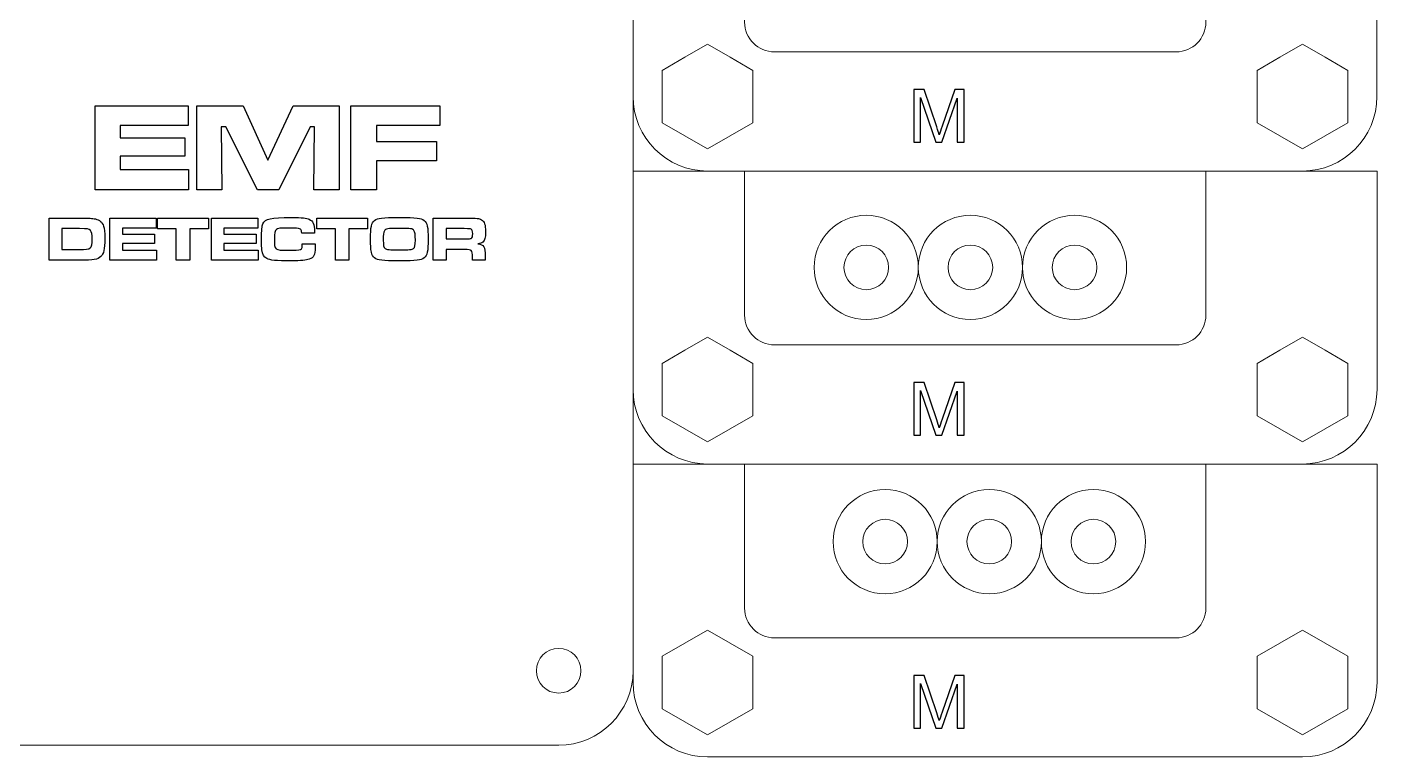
# Model space of a CAD drawing. Header units: millimetres. Extents: x -93 to 57, y 25 to 143.
# Drawn here: x -33.5 to 57.3, y 25 to 74 of the extents above; entities that cross this region are included whole.
import ezdxf

# ---------------------------------------------------------------- set-up
doc = ezdxf.new("R2010")
doc.units = ezdxf.units.MM
doc.header["$MEASUREMENT"] = 0
doc.layers.add('Layer 1', color=7, linetype='Continuous')

msp = doc.modelspace()

# ---------------------------------------------------------------- linework, layer by layer
at = {"layer": 'Layer 1', "color": 250, "lineweight": 20}
for points, knots in [([(2.2824, 129.818), (2.2824, 126.6165), (2.282, 125.8159), (2.282, 125.8159), (2.282, 125.8159), (5.0321, 125.8154), (7.2822, 123.5657), (7.2822, 120.8156), (7.2822, 120.8156), (7.2822, 120.8156), (7.2822, 30.8176), (7.2822, 30.8176), (7.2822, 30.8176), (7.2822, 28.0674), (5.032, 25.8173), (2.282, 25.8173), (2.282, 25.8173), (2.282, 25.8173), (-37.7176, 25.8173), (-37.7176, 25.8173), (-37.7176, 25.8173), (-40.4676, 25.8173), (-42.7178, 28.0673), (-42.7178, 30.8176), (-42.7178, 30.8176), (-42.7178, 30.8176), (-42.7178, 120.8156), (-42.7178, 120.8156), (-42.7178, 120.8156), (-42.7178, 123.5659), (-40.4677, 125.8159), (-37.7176, 125.8159), (-37.7176, 125.8159), (-37.638, 125.8159), (-37.7176, 124.5996), (-37.7176, 132.9852), (-37.7176, 132.9852), (-37.7176, 134.5422), (-36.6045, 135.8158), (-35.244, 135.8159), (-35.244, 135.8159), (-35.244, 135.8159), (-0.1911, 135.818), (-0.1911, 135.818), (-0.1911, 135.818), (1.1694, 135.8181), (2.2824, 134.5438), (2.2824, 132.9873), (2.2824, 132.9873), (2.2824, 131.9309), (2.2824, 130.8744), (2.2824, 129.818)], [0, 0, 0, 0, 0.0714286, 0.0714286, 0.0714286, 0.0714286, 0.1428571, 0.1428571, 0.1428571, 0.1428571, 0.2142857, 0.2142857, 0.2142857, 0.2142857, 0.2857143, 0.2857143, 0.2857143, 0.2857143, 0.3571429, 0.3571429, 0.3571429, 0.3571429, 0.4285714, 0.4285714, 0.4285714, 0.4285714, 0.5, 0.5, 0.5, 0.5, 0.5714286, 0.5714286, 0.5714286, 0.5714286, 0.6428571, 0.6428571, 0.6428571, 0.6428571, 0.7142857, 0.7142857, 0.7142857, 0.7142857, 0.7857143, 0.7857143, 0.7857143, 0.7857143, 0.8571429, 0.8571429, 0.8571429, 0.8571429, 1, 1, 1, 1]), ([(14.7811, 74.378), (14.7811, 74.378), (14.7811, 84.051), (14.7811, 84.051), (14.7811, 84.051), (14.7811, 84.051), (7.2823, 84.051), (7.2823, 84.051), (7.2823, 84.051), (7.2823, 84.051), (7.2822, 84.051), (7.2822, 84.051), (7.2822, 84.051), (7.2822, 84.051), (7.2822, 69.3768), (7.2822, 69.3768), (7.2822, 69.3768), (7.2822, 66.6265), (9.5324, 64.3765), (12.2824, 64.3765), (12.2824, 64.3765), (12.2824, 64.3765), (52.282, 64.3765), (52.282, 64.3765), (52.282, 64.3765), (55.0319, 64.3765), (57.2822, 66.6267), (57.2822, 69.3768), (57.2822, 69.3768), (57.2822, 69.3768), (57.2822, 84.051), (57.2822, 84.051), (57.2822, 84.051), (57.2822, 84.051), (45.7811, 84.051), (45.7811, 84.051), (45.7811, 84.051), (45.7811, 84.051), (45.7811, 74.378), (45.7811, 74.378), (45.7811, 74.378), (45.7811, 74.378), (45.7811, 74.378), (45.7811, 74.378), (45.7811, 74.378), (45.7811, 73.2734), (44.8857, 72.378), (43.7812, 72.378), (43.7812, 72.378), (43.7812, 72.378), (18.7811, 72.378), (18.7811, 72.378), (18.7811, 72.378), (18.7811, 72.378), (16.781, 72.378), (16.781, 72.378), (16.781, 72.378), (15.6765, 72.378), (14.7811, 73.2734), (14.7811, 74.378), (14.7811, 74.378), (14.7811, 74.378), (14.7811, 74.378), (14.7811, 74.378)], [0, 0, 0, 0, 0.0588235, 0.0588235, 0.0588235, 0.0588235, 0.1176471, 0.1176471, 0.1176471, 0.1176471, 0.1764706, 0.1764706, 0.1764706, 0.1764706, 0.2352941, 0.2352941, 0.2352941, 0.2352941, 0.2941176, 0.2941176, 0.2941176, 0.2941176, 0.3529412, 0.3529412, 0.3529412, 0.3529412, 0.4117647, 0.4117647, 0.4117647, 0.4117647, 0.4705882, 0.4705882, 0.4705882, 0.4705882, 0.5294118, 0.5294118, 0.5294118, 0.5294118, 0.5882353, 0.5882353, 0.5882353, 0.5882353, 0.6470588, 0.6470588, 0.6470588, 0.6470588, 0.7058824, 0.7058824, 0.7058824, 0.7058824, 0.7647059, 0.7647059, 0.7647059, 0.7647059, 0.8235294, 0.8235294, 0.8235294, 0.8235294, 0.8823529, 0.8823529, 0.8823529, 0.8823529, 1, 1, 1, 1]), ([(12.2823, 72.8955), (12.2823, 72.8955), (13.8062, 72.0158), (13.8062, 72.0158), (13.8062, 72.0158), (13.8062, 72.0158), (15.3299, 71.136), (15.3299, 71.136), (15.3299, 71.136), (15.3299, 71.136), (15.3299, 69.3765), (15.3299, 69.3765), (15.3299, 69.3765), (15.3299, 69.3765), (15.3299, 67.617), (15.3299, 67.617), (15.3299, 67.617), (15.3299, 67.617), (13.8062, 66.7372), (13.8062, 66.7372), (13.8062, 66.7372), (13.8062, 66.7372), (12.2823, 65.8575), (12.2823, 65.8575), (12.2823, 65.8575), (12.2823, 65.8575), (10.7584, 66.7372), (10.7584, 66.7372), (10.7584, 66.7372), (10.7584, 66.7372), (9.2347, 67.617), (9.2347, 67.617), (9.2347, 67.617), (9.2347, 67.617), (9.2347, 69.3765), (9.2347, 69.3765), (9.2347, 69.3765), (9.2347, 69.3765), (9.2347, 71.136), (9.2347, 71.136), (9.2347, 71.136), (9.2347, 71.136), (10.7584, 72.0158), (10.7584, 72.0158), (10.7584, 72.0158), (10.7584, 72.0158), (12.2823, 72.8955), (12.2823, 72.8955)], [0, 0, 0, 0, 0.0769231, 0.0769231, 0.0769231, 0.0769231, 0.1538462, 0.1538462, 0.1538462, 0.1538462, 0.2307692, 0.2307692, 0.2307692, 0.2307692, 0.3076923, 0.3076923, 0.3076923, 0.3076923, 0.3846154, 0.3846154, 0.3846154, 0.3846154, 0.4615385, 0.4615385, 0.4615385, 0.4615385, 0.5384615, 0.5384615, 0.5384615, 0.5384615, 0.6153846, 0.6153846, 0.6153846, 0.6153846, 0.6923077, 0.6923077, 0.6923077, 0.6923077, 0.7692308, 0.7692308, 0.7692308, 0.7692308, 0.8461538, 0.8461538, 0.8461538, 0.8461538, 1, 1, 1, 1]), ([(52.2822, 72.8955), (52.2822, 72.8955), (53.8061, 72.0158), (53.8061, 72.0158), (53.8061, 72.0158), (53.8061, 72.0158), (55.3298, 71.136), (55.3298, 71.136), (55.3298, 71.136), (55.3298, 71.136), (55.3298, 69.3765), (55.3298, 69.3765), (55.3298, 69.3765), (55.3298, 69.3765), (55.3298, 67.617), (55.3298, 67.617), (55.3298, 67.617), (55.3298, 67.617), (53.8061, 66.7372), (53.8061, 66.7372), (53.8061, 66.7372), (53.8061, 66.7372), (52.2822, 65.8575), (52.2822, 65.8575), (52.2822, 65.8575), (52.2822, 65.8575), (50.7583, 66.7372), (50.7583, 66.7372), (50.7583, 66.7372), (50.7583, 66.7372), (49.2346, 67.617), (49.2346, 67.617), (49.2346, 67.617), (49.2346, 67.617), (49.2346, 69.3765), (49.2346, 69.3765), (49.2346, 69.3765), (49.2346, 69.3765), (49.2346, 71.136), (49.2346, 71.136), (49.2346, 71.136), (49.2346, 71.136), (50.7583, 72.0158), (50.7583, 72.0158), (50.7583, 72.0158), (50.7583, 72.0158), (52.2822, 72.8955), (52.2822, 72.8955)], [0, 0, 0, 0, 0.0769231, 0.0769231, 0.0769231, 0.0769231, 0.1538462, 0.1538462, 0.1538462, 0.1538462, 0.2307692, 0.2307692, 0.2307692, 0.2307692, 0.3076923, 0.3076923, 0.3076923, 0.3076923, 0.3846154, 0.3846154, 0.3846154, 0.3846154, 0.4615385, 0.4615385, 0.4615385, 0.4615385, 0.5384615, 0.5384615, 0.5384615, 0.5384615, 0.6153846, 0.6153846, 0.6153846, 0.6153846, 0.6923077, 0.6923077, 0.6923077, 0.6923077, 0.7692308, 0.7692308, 0.7692308, 0.7692308, 0.8461538, 0.8461538, 0.8461538, 0.8461538, 1, 1, 1, 1]), ([(14.7812, 54.7035), (14.7812, 54.7035), (14.7812, 64.3765), (14.7812, 64.3765), (14.7812, 64.3765), (14.7812, 64.3765), (7.2824, 64.3765), (7.2824, 64.3765), (7.2824, 64.3765), (7.2824, 64.3765), (7.2823, 64.3765), (7.2823, 64.3765), (7.2823, 64.3765), (7.2823, 64.3765), (7.2823, 49.7023), (7.2823, 49.7023), (7.2823, 49.7023), (7.2823, 46.952), (9.5325, 44.702), (12.2825, 44.702), (12.2825, 44.702), (12.2825, 44.702), (52.2821, 44.702), (52.2821, 44.702), (52.2821, 44.702), (55.032, 44.702), (57.2823, 46.9522), (57.2823, 49.7023), (57.2823, 49.7023), (57.2823, 49.7023), (57.2823, 64.3765), (57.2823, 64.3765), (57.2823, 64.3765), (57.2823, 64.3765), (45.7812, 64.3765), (45.7812, 64.3765), (45.7812, 64.3765), (45.7812, 64.3765), (45.7812, 54.7035), (45.7812, 54.7035), (45.7812, 54.7035), (45.7812, 54.7035), (45.7812, 54.7035), (45.7812, 54.7035), (45.7812, 54.7035), (45.7812, 53.5989), (44.8858, 52.7035), (43.7813, 52.7035), (43.7813, 52.7035), (43.7813, 52.7035), (18.7812, 52.7035), (18.7812, 52.7035), (18.7812, 52.7035), (18.7812, 52.7035), (16.7811, 52.7035), (16.7811, 52.7035), (16.7811, 52.7035), (15.6766, 52.7035), (14.7812, 53.5989), (14.7812, 54.7035), (14.7812, 54.7035), (14.7812, 54.7035), (14.7812, 54.7035), (14.7812, 54.7035)], [0, 0, 0, 0, 0.0588235, 0.0588235, 0.0588235, 0.0588235, 0.1176471, 0.1176471, 0.1176471, 0.1176471, 0.1764706, 0.1764706, 0.1764706, 0.1764706, 0.2352941, 0.2352941, 0.2352941, 0.2352941, 0.2941176, 0.2941176, 0.2941176, 0.2941176, 0.3529412, 0.3529412, 0.3529412, 0.3529412, 0.4117647, 0.4117647, 0.4117647, 0.4117647, 0.4705882, 0.4705882, 0.4705882, 0.4705882, 0.5294118, 0.5294118, 0.5294118, 0.5294118, 0.5882353, 0.5882353, 0.5882353, 0.5882353, 0.6470588, 0.6470588, 0.6470588, 0.6470588, 0.7058824, 0.7058824, 0.7058824, 0.7058824, 0.7647059, 0.7647059, 0.7647059, 0.7647059, 0.8235294, 0.8235294, 0.8235294, 0.8235294, 0.8823529, 0.8823529, 0.8823529, 0.8823529, 1, 1, 1, 1]), ([(22.9547, 61.4056), (24.8878, 61.4056), (26.4547, 59.8386), (26.4547, 57.9056), (26.4547, 57.9056), (26.4547, 55.9726), (24.8878, 54.4056), (22.9547, 54.4056), (22.9547, 54.4056), (21.0216, 54.4056), (19.4547, 55.9726), (19.4547, 57.9056), (19.4547, 57.9056), (19.4547, 59.8386), (21.0216, 61.4056), (22.9547, 61.4056)], [0, 0, 0, 0, 0.2, 0.2, 0.2, 0.2, 0.4, 0.4, 0.4, 0.4, 0.6, 0.6, 0.6, 0.6, 1, 1, 1, 1]), ([(29.9547, 61.4056), (31.8878, 61.4056), (33.4547, 59.8386), (33.4547, 57.9056), (33.4547, 57.9056), (33.4547, 55.9726), (31.8878, 54.4056), (29.9547, 54.4056), (29.9547, 54.4056), (28.0216, 54.4056), (26.4547, 55.9726), (26.4547, 57.9056), (26.4547, 57.9056), (26.4547, 59.8386), (28.0216, 61.4056), (29.9547, 61.4056)], [0, 0, 0, 0, 0.2, 0.2, 0.2, 0.2, 0.4, 0.4, 0.4, 0.4, 0.6, 0.6, 0.6, 0.6, 1, 1, 1, 1]), ([(36.9547, 61.4056), (38.8878, 61.4056), (40.4547, 59.8386), (40.4547, 57.9056), (40.4547, 57.9056), (40.4547, 55.9726), (38.8878, 54.4056), (36.9547, 54.4056), (36.9547, 54.4056), (35.0216, 54.4056), (33.4547, 55.9726), (33.4547, 57.9056), (33.4547, 57.9056), (33.4547, 59.8386), (35.0216, 61.4056), (36.9547, 61.4056)], [0, 0, 0, 0, 0.2, 0.2, 0.2, 0.2, 0.4, 0.4, 0.4, 0.4, 0.6, 0.6, 0.6, 0.6, 1, 1, 1, 1]), ([(22.9547, 59.4056), (23.7831, 59.4056), (24.4547, 58.734), (24.4547, 57.9056), (24.4547, 57.9056), (24.4547, 57.0772), (23.7831, 56.4056), (22.9547, 56.4056), (22.9547, 56.4056), (22.1263, 56.4056), (21.4547, 57.0772), (21.4547, 57.9056), (21.4547, 57.9056), (21.4547, 58.734), (22.1263, 59.4056), (22.9547, 59.4056)], [0, 0, 0, 0, 0.2, 0.2, 0.2, 0.2, 0.4, 0.4, 0.4, 0.4, 0.6, 0.6, 0.6, 0.6, 1, 1, 1, 1]), ([(29.9547, 59.4056), (30.7831, 59.4056), (31.4547, 58.734), (31.4547, 57.9056), (31.4547, 57.9056), (31.4547, 57.0772), (30.7831, 56.4056), (29.9547, 56.4056), (29.9547, 56.4056), (29.1263, 56.4056), (28.4547, 57.0772), (28.4547, 57.9056), (28.4547, 57.9056), (28.4547, 58.734), (29.1263, 59.4056), (29.9547, 59.4056)], [0, 0, 0, 0, 0.2, 0.2, 0.2, 0.2, 0.4, 0.4, 0.4, 0.4, 0.6, 0.6, 0.6, 0.6, 1, 1, 1, 1]), ([(36.9547, 59.4056), (37.7831, 59.4056), (38.4547, 58.734), (38.4547, 57.9056), (38.4547, 57.9056), (38.4547, 57.0772), (37.7831, 56.4056), (36.9547, 56.4056), (36.9547, 56.4056), (36.1263, 56.4056), (35.4547, 57.0772), (35.4547, 57.9056), (35.4547, 57.9056), (35.4547, 58.734), (36.1263, 59.4056), (36.9547, 59.4056)], [0, 0, 0, 0, 0.2, 0.2, 0.2, 0.2, 0.4, 0.4, 0.4, 0.4, 0.6, 0.6, 0.6, 0.6, 1, 1, 1, 1]), ([(12.2824, 53.221), (12.2824, 53.221), (13.8063, 52.3413), (13.8063, 52.3413), (13.8063, 52.3413), (13.8063, 52.3413), (15.33, 51.4615), (15.33, 51.4615), (15.33, 51.4615), (15.33, 51.4615), (15.33, 49.702), (15.33, 49.702), (15.33, 49.702), (15.33, 49.702), (15.33, 47.9425), (15.33, 47.9425), (15.33, 47.9425), (15.33, 47.9425), (13.8063, 47.0627), (13.8063, 47.0627), (13.8063, 47.0627), (13.8063, 47.0627), (12.2824, 46.183), (12.2824, 46.183), (12.2824, 46.183), (12.2824, 46.183), (10.7585, 47.0627), (10.7585, 47.0627), (10.7585, 47.0627), (10.7585, 47.0627), (9.2348, 47.9425), (9.2348, 47.9425), (9.2348, 47.9425), (9.2348, 47.9425), (9.2348, 49.702), (9.2348, 49.702), (9.2348, 49.702), (9.2348, 49.702), (9.2348, 51.4615), (9.2348, 51.4615), (9.2348, 51.4615), (9.2348, 51.4615), (10.7585, 52.3413), (10.7585, 52.3413), (10.7585, 52.3413), (10.7585, 52.3413), (12.2824, 53.221), (12.2824, 53.221)], [0, 0, 0, 0, 0.0769231, 0.0769231, 0.0769231, 0.0769231, 0.1538462, 0.1538462, 0.1538462, 0.1538462, 0.2307692, 0.2307692, 0.2307692, 0.2307692, 0.3076923, 0.3076923, 0.3076923, 0.3076923, 0.3846154, 0.3846154, 0.3846154, 0.3846154, 0.4615385, 0.4615385, 0.4615385, 0.4615385, 0.5384615, 0.5384615, 0.5384615, 0.5384615, 0.6153846, 0.6153846, 0.6153846, 0.6153846, 0.6923077, 0.6923077, 0.6923077, 0.6923077, 0.7692308, 0.7692308, 0.7692308, 0.7692308, 0.8461538, 0.8461538, 0.8461538, 0.8461538, 1, 1, 1, 1]), ([(52.2823, 53.221), (52.2823, 53.221), (53.8062, 52.3413), (53.8062, 52.3413), (53.8062, 52.3413), (53.8062, 52.3413), (55.3299, 51.4615), (55.3299, 51.4615), (55.3299, 51.4615), (55.3299, 51.4615), (55.3299, 49.702), (55.3299, 49.702), (55.3299, 49.702), (55.3299, 49.702), (55.3299, 47.9425), (55.3299, 47.9425), (55.3299, 47.9425), (55.3299, 47.9425), (53.8062, 47.0627), (53.8062, 47.0627), (53.8062, 47.0627), (53.8062, 47.0627), (52.2823, 46.183), (52.2823, 46.183), (52.2823, 46.183), (52.2823, 46.183), (50.7584, 47.0627), (50.7584, 47.0627), (50.7584, 47.0627), (50.7584, 47.0627), (49.2347, 47.9425), (49.2347, 47.9425), (49.2347, 47.9425), (49.2347, 47.9425), (49.2347, 49.702), (49.2347, 49.702), (49.2347, 49.702), (49.2347, 49.702), (49.2347, 51.4615), (49.2347, 51.4615), (49.2347, 51.4615), (49.2347, 51.4615), (50.7584, 52.3413), (50.7584, 52.3413), (50.7584, 52.3413), (50.7584, 52.3413), (52.2823, 53.221), (52.2823, 53.221)], [0, 0, 0, 0, 0.0769231, 0.0769231, 0.0769231, 0.0769231, 0.1538462, 0.1538462, 0.1538462, 0.1538462, 0.2307692, 0.2307692, 0.2307692, 0.2307692, 0.3076923, 0.3076923, 0.3076923, 0.3076923, 0.3846154, 0.3846154, 0.3846154, 0.3846154, 0.4615385, 0.4615385, 0.4615385, 0.4615385, 0.5384615, 0.5384615, 0.5384615, 0.5384615, 0.6153846, 0.6153846, 0.6153846, 0.6153846, 0.6923077, 0.6923077, 0.6923077, 0.6923077, 0.7692308, 0.7692308, 0.7692308, 0.7692308, 0.8461538, 0.8461538, 0.8461538, 0.8461538, 1, 1, 1, 1]), ([(14.7812, 35.029), (14.7812, 35.029), (14.7812, 44.702), (14.7812, 44.702), (14.7812, 44.702), (14.7812, 44.702), (7.2824, 44.702), (7.2824, 44.702), (7.2824, 44.702), (7.2824, 44.702), (7.2823, 44.702), (7.2823, 44.702), (7.2823, 44.702), (7.2823, 44.702), (7.2823, 30.0278), (7.2823, 30.0278), (7.2823, 30.0278), (7.2823, 27.2775), (9.5325, 25.0275), (12.2825, 25.0275), (12.2825, 25.0275), (12.2825, 25.0275), (52.2821, 25.0275), (52.2821, 25.0275), (52.2821, 25.0275), (55.032, 25.0275), (57.2823, 27.2777), (57.2823, 30.0278), (57.2823, 30.0278), (57.2823, 30.0278), (57.2823, 44.702), (57.2823, 44.702), (57.2823, 44.702), (57.2823, 44.702), (45.7812, 44.702), (45.7812, 44.702), (45.7812, 44.702), (45.7812, 44.702), (45.7812, 35.029), (45.7812, 35.029), (45.7812, 35.029), (45.7812, 35.029), (45.7812, 35.029), (45.7812, 35.029), (45.7812, 35.029), (45.7812, 33.9244), (44.8858, 33.029), (43.7813, 33.029), (43.7813, 33.029), (43.7813, 33.029), (18.7812, 33.029), (18.7812, 33.029), (18.7812, 33.029), (18.7812, 33.029), (16.7811, 33.029), (16.7811, 33.029), (16.7811, 33.029), (15.6766, 33.029), (14.7812, 33.9244), (14.7812, 35.029), (14.7812, 35.029), (14.7812, 35.029), (14.7812, 35.029), (14.7812, 35.029)], [0, 0, 0, 0, 0.0588235, 0.0588235, 0.0588235, 0.0588235, 0.1176471, 0.1176471, 0.1176471, 0.1176471, 0.1764706, 0.1764706, 0.1764706, 0.1764706, 0.2352941, 0.2352941, 0.2352941, 0.2352941, 0.2941176, 0.2941176, 0.2941176, 0.2941176, 0.3529412, 0.3529412, 0.3529412, 0.3529412, 0.4117647, 0.4117647, 0.4117647, 0.4117647, 0.4705882, 0.4705882, 0.4705882, 0.4705882, 0.5294118, 0.5294118, 0.5294118, 0.5294118, 0.5882353, 0.5882353, 0.5882353, 0.5882353, 0.6470588, 0.6470588, 0.6470588, 0.6470588, 0.7058824, 0.7058824, 0.7058824, 0.7058824, 0.7647059, 0.7647059, 0.7647059, 0.7647059, 0.8235294, 0.8235294, 0.8235294, 0.8235294, 0.8823529, 0.8823529, 0.8823529, 0.8823529, 1, 1, 1, 1]), ([(24.2247, 42.9906), (26.1578, 42.9906), (27.7247, 41.4236), (27.7247, 39.4906), (27.7247, 39.4906), (27.7247, 37.5576), (26.1578, 35.9906), (24.2247, 35.9906), (24.2247, 35.9906), (22.2916, 35.9906), (20.7247, 37.5576), (20.7247, 39.4906), (20.7247, 39.4906), (20.7247, 41.4236), (22.2916, 42.9906), (24.2247, 42.9906)], [0, 0, 0, 0, 0.2, 0.2, 0.2, 0.2, 0.4, 0.4, 0.4, 0.4, 0.6, 0.6, 0.6, 0.6, 1, 1, 1, 1]), ([(31.2247, 42.9906), (33.1578, 42.9906), (34.7247, 41.4236), (34.7247, 39.4906), (34.7247, 39.4906), (34.7247, 37.5576), (33.1578, 35.9906), (31.2247, 35.9906), (31.2247, 35.9906), (29.2916, 35.9906), (27.7247, 37.5576), (27.7247, 39.4906), (27.7247, 39.4906), (27.7247, 41.4236), (29.2916, 42.9906), (31.2247, 42.9906)], [0, 0, 0, 0, 0.2, 0.2, 0.2, 0.2, 0.4, 0.4, 0.4, 0.4, 0.6, 0.6, 0.6, 0.6, 1, 1, 1, 1]), ([(38.2247, 42.9906), (40.1578, 42.9906), (41.7247, 41.4236), (41.7247, 39.4906), (41.7247, 39.4906), (41.7247, 37.5576), (40.1578, 35.9906), (38.2247, 35.9906), (38.2247, 35.9906), (36.2916, 35.9906), (34.7247, 37.5576), (34.7247, 39.4906), (34.7247, 39.4906), (34.7247, 41.4236), (36.2916, 42.9906), (38.2247, 42.9906)], [0, 0, 0, 0, 0.2, 0.2, 0.2, 0.2, 0.4, 0.4, 0.4, 0.4, 0.6, 0.6, 0.6, 0.6, 1, 1, 1, 1]), ([(24.2247, 40.9906), (25.0531, 40.9906), (25.7247, 40.319), (25.7247, 39.4906), (25.7247, 39.4906), (25.7247, 38.6622), (25.0531, 37.9906), (24.2247, 37.9906), (24.2247, 37.9906), (23.3963, 37.9906), (22.7247, 38.6622), (22.7247, 39.4906), (22.7247, 39.4906), (22.7247, 40.319), (23.3963, 40.9906), (24.2247, 40.9906)], [0, 0, 0, 0, 0.2, 0.2, 0.2, 0.2, 0.4, 0.4, 0.4, 0.4, 0.6, 0.6, 0.6, 0.6, 1, 1, 1, 1]), ([(31.2247, 40.9906), (32.0531, 40.9906), (32.7247, 40.319), (32.7247, 39.4906), (32.7247, 39.4906), (32.7247, 38.6622), (32.0531, 37.9906), (31.2247, 37.9906), (31.2247, 37.9906), (30.3963, 37.9906), (29.7247, 38.6622), (29.7247, 39.4906), (29.7247, 39.4906), (29.7247, 40.319), (30.3963, 40.9906), (31.2247, 40.9906)], [0, 0, 0, 0, 0.2, 0.2, 0.2, 0.2, 0.4, 0.4, 0.4, 0.4, 0.6, 0.6, 0.6, 0.6, 1, 1, 1, 1]), ([(38.2247, 40.9906), (39.0531, 40.9906), (39.7247, 40.319), (39.7247, 39.4906), (39.7247, 39.4906), (39.7247, 38.6622), (39.0531, 37.9906), (38.2247, 37.9906), (38.2247, 37.9906), (37.3963, 37.9906), (36.7247, 38.6622), (36.7247, 39.4906), (36.7247, 39.4906), (36.7247, 40.319), (37.3963, 40.9906), (38.2247, 40.9906)], [0, 0, 0, 0, 0.2, 0.2, 0.2, 0.2, 0.4, 0.4, 0.4, 0.4, 0.6, 0.6, 0.6, 0.6, 1, 1, 1, 1]), ([(12.2824, 33.5465), (12.2824, 33.5465), (13.8063, 32.6668), (13.8063, 32.6668), (13.8063, 32.6668), (13.8063, 32.6668), (15.33, 31.787), (15.33, 31.787), (15.33, 31.787), (15.33, 31.787), (15.33, 30.0275), (15.33, 30.0275), (15.33, 30.0275), (15.33, 30.0275), (15.33, 28.268), (15.33, 28.268), (15.33, 28.268), (15.33, 28.268), (13.8063, 27.3882), (13.8063, 27.3882), (13.8063, 27.3882), (13.8063, 27.3882), (12.2824, 26.5085), (12.2824, 26.5085), (12.2824, 26.5085), (12.2824, 26.5085), (10.7585, 27.3882), (10.7585, 27.3882), (10.7585, 27.3882), (10.7585, 27.3882), (9.2348, 28.268), (9.2348, 28.268), (9.2348, 28.268), (9.2348, 28.268), (9.2348, 30.0275), (9.2348, 30.0275), (9.2348, 30.0275), (9.2348, 30.0275), (9.2348, 31.787), (9.2348, 31.787), (9.2348, 31.787), (9.2348, 31.787), (10.7585, 32.6668), (10.7585, 32.6668), (10.7585, 32.6668), (10.7585, 32.6668), (12.2824, 33.5465), (12.2824, 33.5465)], [0, 0, 0, 0, 0.0769231, 0.0769231, 0.0769231, 0.0769231, 0.1538462, 0.1538462, 0.1538462, 0.1538462, 0.2307692, 0.2307692, 0.2307692, 0.2307692, 0.3076923, 0.3076923, 0.3076923, 0.3076923, 0.3846154, 0.3846154, 0.3846154, 0.3846154, 0.4615385, 0.4615385, 0.4615385, 0.4615385, 0.5384615, 0.5384615, 0.5384615, 0.5384615, 0.6153846, 0.6153846, 0.6153846, 0.6153846, 0.6923077, 0.6923077, 0.6923077, 0.6923077, 0.7692308, 0.7692308, 0.7692308, 0.7692308, 0.8461538, 0.8461538, 0.8461538, 0.8461538, 1, 1, 1, 1]), ([(52.2823, 33.5465), (52.2823, 33.5465), (53.8062, 32.6668), (53.8062, 32.6668), (53.8062, 32.6668), (53.8062, 32.6668), (55.3299, 31.787), (55.3299, 31.787), (55.3299, 31.787), (55.3299, 31.787), (55.3299, 30.0275), (55.3299, 30.0275), (55.3299, 30.0275), (55.3299, 30.0275), (55.3299, 28.268), (55.3299, 28.268), (55.3299, 28.268), (55.3299, 28.268), (53.8062, 27.3882), (53.8062, 27.3882), (53.8062, 27.3882), (53.8062, 27.3882), (52.2823, 26.5085), (52.2823, 26.5085), (52.2823, 26.5085), (52.2823, 26.5085), (50.7584, 27.3882), (50.7584, 27.3882), (50.7584, 27.3882), (50.7584, 27.3882), (49.2347, 28.268), (49.2347, 28.268), (49.2347, 28.268), (49.2347, 28.268), (49.2347, 30.0275), (49.2347, 30.0275), (49.2347, 30.0275), (49.2347, 30.0275), (49.2347, 31.787), (49.2347, 31.787), (49.2347, 31.787), (49.2347, 31.787), (50.7584, 32.6668), (50.7584, 32.6668), (50.7584, 32.6668), (50.7584, 32.6668), (52.2823, 33.5465), (52.2823, 33.5465)], [0, 0, 0, 0, 0.0769231, 0.0769231, 0.0769231, 0.0769231, 0.1538462, 0.1538462, 0.1538462, 0.1538462, 0.2307692, 0.2307692, 0.2307692, 0.2307692, 0.3076923, 0.3076923, 0.3076923, 0.3076923, 0.3846154, 0.3846154, 0.3846154, 0.3846154, 0.4615385, 0.4615385, 0.4615385, 0.4615385, 0.5384615, 0.5384615, 0.5384615, 0.5384615, 0.6153846, 0.6153846, 0.6153846, 0.6153846, 0.6923077, 0.6923077, 0.6923077, 0.6923077, 0.7692308, 0.7692308, 0.7692308, 0.7692308, 0.8461538, 0.8461538, 0.8461538, 0.8461538, 1, 1, 1, 1]), ([(2.2822, 29.3173), (3.1106, 29.3173), (3.7822, 29.9889), (3.7822, 30.8173), (3.7822, 30.8173), (3.7822, 31.6457), (3.1106, 32.3173), (2.2822, 32.3173), (2.2822, 32.3173), (1.4538, 32.3173), (0.7822, 31.6457), (0.7822, 30.8173), (0.7822, 30.8173), (0.7822, 29.9889), (1.4538, 29.3173), (2.2822, 29.3173)], [0, 0, 0, 0, 0.2, 0.2, 0.2, 0.2, 0.4, 0.4, 0.4, 0.4, 0.6, 0.6, 0.6, 0.6, 1, 1, 1, 1])]:
    msp.add_open_spline(points, degree=3, knots=knots, dxfattribs=at)
at = {"layer": 'Layer 1', "color": 250}
for points, knots in [([(26.152, 66.3072), (26.152, 66.3072), (26.152, 69.8434), (26.152, 69.8434), (26.152, 69.8434), (26.152, 69.8434), (26.8533, 69.8434), (26.8533, 69.8434), (26.8533, 69.8434), (26.8533, 69.8434), (27.6896, 67.3402), (27.6896, 67.3402), (27.6896, 67.3402), (27.767, 67.1073), (27.823, 66.9328), (27.8584, 66.8167), (27.8584, 66.8167), (27.8987, 66.9451), (27.9621, 67.1344), (28.0477, 67.3839), (28.0477, 67.3839), (28.0477, 67.3839), (28.8988, 69.8434), (28.8988, 69.8434), (28.8988, 69.8434), (28.8988, 69.8434), (29.5252, 69.8434), (29.5252, 69.8434), (29.5252, 69.8434), (29.5252, 69.8434), (29.5252, 66.3072), (29.5252, 66.3072), (29.5252, 66.3072), (29.5252, 66.3072), (29.0758, 66.3072), (29.0758, 66.3072), (29.0758, 66.3072), (29.0758, 66.3072), (29.0758, 69.2655), (29.0758, 69.2655), (29.0758, 69.2655), (29.0758, 69.2655), (28.0436, 66.3072), (28.0436, 66.3072), (28.0436, 66.3072), (28.0436, 66.3072), (27.6221, 66.3072), (27.6221, 66.3072), (27.6221, 66.3072), (27.6221, 66.3072), (26.6014, 69.3199), (26.6014, 69.3199), (26.6014, 69.3199), (26.6014, 69.3199), (26.6014, 66.3072), (26.6014, 66.3072), (26.6014, 66.3072), (26.6014, 66.3072), (26.152, 66.3072), (26.152, 66.3072)], [0, 0, 0, 0, 0.0625, 0.0625, 0.0625, 0.0625, 0.125, 0.125, 0.125, 0.125, 0.1875, 0.1875, 0.1875, 0.1875, 0.25, 0.25, 0.25, 0.25, 0.3125, 0.3125, 0.3125, 0.3125, 0.375, 0.375, 0.375, 0.375, 0.4375, 0.4375, 0.4375, 0.4375, 0.5, 0.5, 0.5, 0.5, 0.5625, 0.5625, 0.5625, 0.5625, 0.625, 0.625, 0.625, 0.625, 0.6875, 0.6875, 0.6875, 0.6875, 0.75, 0.75, 0.75, 0.75, 0.8125, 0.8125, 0.8125, 0.8125, 0.875, 0.875, 0.875, 0.875, 1, 1, 1, 1]), ([(-28.8726, 68.7643), (-28.8726, 68.7643), (-28.8726, 63.117), (-28.8726, 63.117), (-28.8726, 63.117), (-28.8726, 63.117), (-22.5903, 63.117), (-22.5903, 63.117), (-22.5903, 63.117), (-22.5903, 63.117), (-22.5903, 64.4717), (-22.5903, 64.4717), (-22.5903, 64.4717), (-22.5903, 64.4717), (-27.1792, 64.4717), (-27.1792, 64.4717), (-27.1792, 64.4717), (-27.1792, 64.4717), (-27.1792, 65.3691), (-27.1792, 65.3691), (-27.1792, 65.3691), (-27.1792, 65.3691), (-22.8527, 65.3691), (-22.8527, 65.3691), (-22.8527, 65.3691), (-22.8527, 65.3691), (-22.8527, 66.6137), (-22.8527, 66.6137), (-22.8527, 66.6137), (-22.8527, 66.6137), (-27.1792, 66.6137), (-27.1792, 66.6137), (-27.1792, 66.6137), (-27.1792, 66.6137), (-27.1792, 67.435), (-27.1792, 67.435), (-27.1792, 67.435), (-27.1792, 67.435), (-22.6241, 67.435), (-22.6241, 67.435), (-22.6241, 67.435), (-22.6241, 67.435), (-22.6241, 68.7643), (-22.6241, 68.7643), (-22.6241, 68.7643), (-22.6241, 68.7643), (-28.8726, 68.7643), (-28.8726, 68.7643)], [0, 0, 0, 0, 0.0769231, 0.0769231, 0.0769231, 0.0769231, 0.1538462, 0.1538462, 0.1538462, 0.1538462, 0.2307692, 0.2307692, 0.2307692, 0.2307692, 0.3076923, 0.3076923, 0.3076923, 0.3076923, 0.3846154, 0.3846154, 0.3846154, 0.3846154, 0.4615385, 0.4615385, 0.4615385, 0.4615385, 0.5384615, 0.5384615, 0.5384615, 0.5384615, 0.6153846, 0.6153846, 0.6153846, 0.6153846, 0.6923077, 0.6923077, 0.6923077, 0.6923077, 0.7692308, 0.7692308, 0.7692308, 0.7692308, 0.8461538, 0.8461538, 0.8461538, 0.8461538, 1, 1, 1, 1]), ([(-22.0484, 68.7643), (-22.0484, 68.7643), (-22.0484, 63.117), (-22.0484, 63.117), (-22.0484, 63.117), (-22.0484, 63.117), (-20.355, 63.117), (-20.355, 63.117), (-20.355, 63.117), (-20.355, 63.117), (-20.3974, 67.3419), (-20.3974, 67.3419), (-20.3974, 67.3419), (-20.3974, 67.3419), (-20.0926, 67.3419), (-20.0926, 67.3419), (-20.0926, 67.3419), (-20.0926, 67.3419), (-17.9674, 63.117), (-17.9674, 63.117), (-17.9674, 63.117), (-17.9674, 63.117), (-16.5365, 63.117), (-16.5365, 63.117), (-16.5365, 63.117), (-16.5365, 63.117), (-14.4114, 67.3419), (-14.4114, 67.3419), (-14.4114, 67.3419), (-14.4114, 67.3419), (-14.1235, 67.3419), (-14.1235, 67.3419), (-14.1235, 67.3419), (-14.1235, 67.3419), (-14.1659, 63.117), (-14.1659, 63.117), (-14.1659, 63.117), (-14.1659, 63.117), (-12.4725, 63.117), (-12.4725, 63.117), (-12.4725, 63.117), (-12.4725, 63.117), (-12.4725, 68.7643), (-12.4725, 68.7643), (-12.4725, 68.7643), (-12.4725, 68.7643), (-15.5713, 68.7643), (-15.5713, 68.7643), (-15.5713, 68.7643), (-15.5713, 68.7643), (-17.2562, 65.0982), (-17.2562, 65.0982), (-17.2562, 65.0982), (-17.2562, 65.0982), (-18.9326, 68.7643), (-18.9326, 68.7643), (-18.9326, 68.7643), (-18.9326, 68.7643), (-22.0484, 68.7643), (-22.0484, 68.7643)], [0, 0, 0, 0, 0.0625, 0.0625, 0.0625, 0.0625, 0.125, 0.125, 0.125, 0.125, 0.1875, 0.1875, 0.1875, 0.1875, 0.25, 0.25, 0.25, 0.25, 0.3125, 0.3125, 0.3125, 0.3125, 0.375, 0.375, 0.375, 0.375, 0.4375, 0.4375, 0.4375, 0.4375, 0.5, 0.5, 0.5, 0.5, 0.5625, 0.5625, 0.5625, 0.5625, 0.625, 0.625, 0.625, 0.625, 0.6875, 0.6875, 0.6875, 0.6875, 0.75, 0.75, 0.75, 0.75, 0.8125, 0.8125, 0.8125, 0.8125, 0.875, 0.875, 0.875, 0.875, 1, 1, 1, 1]), ([(-11.6852, 68.7643), (-11.6852, 68.7643), (-11.6852, 63.117), (-11.6852, 63.117), (-11.6852, 63.117), (-11.6852, 63.117), (-9.9664, 63.117), (-9.9664, 63.117), (-9.9664, 63.117), (-9.9664, 63.117), (-9.9664, 65.0728), (-9.9664, 65.0728), (-9.9664, 65.0728), (-9.9664, 65.0728), (-5.9278, 65.0728), (-5.9278, 65.0728), (-5.9278, 65.0728), (-5.9278, 65.0728), (-5.9278, 66.3682), (-5.9278, 66.3682), (-5.9278, 66.3682), (-5.9278, 66.3682), (-9.9664, 66.3682), (-9.9664, 66.3682), (-9.9664, 66.3682), (-9.9664, 66.3682), (-9.9664, 67.435), (-9.9664, 67.435), (-9.9664, 67.435), (-9.9664, 67.435), (-5.7161, 67.435), (-5.7161, 67.435), (-5.7161, 67.435), (-5.7161, 67.435), (-5.7161, 68.7643), (-5.7161, 68.7643), (-5.7161, 68.7643), (-5.7161, 68.7643), (-11.6852, 68.7643), (-11.6852, 68.7643)], [0, 0, 0, 0, 0.0909091, 0.0909091, 0.0909091, 0.0909091, 0.1818182, 0.1818182, 0.1818182, 0.1818182, 0.2727273, 0.2727273, 0.2727273, 0.2727273, 0.3636364, 0.3636364, 0.3636364, 0.3636364, 0.4545455, 0.4545455, 0.4545455, 0.4545455, 0.5454545, 0.5454545, 0.5454545, 0.5454545, 0.6363636, 0.6363636, 0.6363636, 0.6363636, 0.7272727, 0.7272727, 0.7272727, 0.7272727, 0.8181818, 0.8181818, 0.8181818, 0.8181818, 1, 1, 1, 1]), ([(-31.9522, 58.3905), (-31.9522, 58.3905), (-29.916, 58.3905), (-29.916, 58.3905), (-29.916, 58.3905), (-28.9635, 58.3905), (-28.7138, 58.4328), (-28.4979, 58.6276), (-28.4979, 58.6276), (-28.2904, 58.8181), (-28.2269, 59.1059), (-28.2269, 59.8425), (-28.2269, 59.8425), (-28.2269, 60.2997), (-28.2439, 60.4818), (-28.3074, 60.6807), (-28.3074, 60.6807), (-28.392, 60.9432), (-28.5783, 61.104), (-28.8577, 61.1591), (-28.8577, 61.1591), (-29.099, 61.2099), (-29.1964, 61.2141), (-29.916, 61.2141), (-29.916, 61.2141), (-29.916, 61.2141), (-31.9522, 61.2141), (-31.9522, 61.2141), (-31.9522, 61.2141), (-31.9522, 61.2141), (-31.9522, 58.3905), (-31.9522, 58.3905)], [0, 0, 0, 0, 0.1111111, 0.1111111, 0.1111111, 0.1111111, 0.2222222, 0.2222222, 0.2222222, 0.2222222, 0.3333333, 0.3333333, 0.3333333, 0.3333333, 0.4444444, 0.4444444, 0.4444444, 0.4444444, 0.5555556, 0.5555556, 0.5555556, 0.5555556, 0.6666667, 0.6666667, 0.6666667, 0.6666667, 0.7777778, 0.7777778, 0.7777778, 0.7777778, 1, 1, 1, 1]), ([(-27.8882, 61.2141), (-27.8882, 61.2141), (-27.8882, 58.3905), (-27.8882, 58.3905), (-27.8882, 58.3905), (-27.8882, 58.3905), (-24.7471, 58.3905), (-24.7471, 58.3905), (-24.7471, 58.3905), (-24.7471, 58.3905), (-24.7471, 59.0678), (-24.7471, 59.0678), (-24.7471, 59.0678), (-24.7471, 59.0678), (-27.0416, 59.0678), (-27.0416, 59.0678), (-27.0416, 59.0678), (-27.0416, 59.0678), (-27.0416, 59.5166), (-27.0416, 59.5166), (-27.0416, 59.5166), (-27.0416, 59.5166), (-24.8784, 59.5166), (-24.8784, 59.5166), (-24.8784, 59.5166), (-24.8784, 59.5166), (-24.8784, 60.1389), (-24.8784, 60.1389), (-24.8784, 60.1389), (-24.8784, 60.1389), (-27.0416, 60.1389), (-27.0416, 60.1389), (-27.0416, 60.1389), (-27.0416, 60.1389), (-27.0416, 60.5495), (-27.0416, 60.5495), (-27.0416, 60.5495), (-27.0416, 60.5495), (-24.7641, 60.5495), (-24.7641, 60.5495), (-24.7641, 60.5495), (-24.7641, 60.5495), (-24.7641, 61.2141), (-24.7641, 61.2141), (-24.7641, 61.2141), (-24.7641, 61.2141), (-27.8882, 61.2141), (-27.8882, 61.2141)], [0, 0, 0, 0, 0.0769231, 0.0769231, 0.0769231, 0.0769231, 0.1538462, 0.1538462, 0.1538462, 0.1538462, 0.2307692, 0.2307692, 0.2307692, 0.2307692, 0.3076923, 0.3076923, 0.3076923, 0.3076923, 0.3846154, 0.3846154, 0.3846154, 0.3846154, 0.4615385, 0.4615385, 0.4615385, 0.4615385, 0.5384615, 0.5384615, 0.5384615, 0.5384615, 0.6153846, 0.6153846, 0.6153846, 0.6153846, 0.6923077, 0.6923077, 0.6923077, 0.6923077, 0.7692308, 0.7692308, 0.7692308, 0.7692308, 0.8461538, 0.8461538, 0.8461538, 0.8461538, 1, 1, 1, 1]), ([(-24.6752, 61.2141), (-24.6752, 61.2141), (-24.6752, 60.4945), (-24.6752, 60.4945), (-24.6752, 60.4945), (-24.6752, 60.4945), (-23.4179, 60.4945), (-23.4179, 60.4945), (-23.4179, 60.4945), (-23.4179, 60.4945), (-23.4179, 58.3905), (-23.4179, 58.3905), (-23.4179, 58.3905), (-23.4179, 58.3905), (-22.5162, 58.3905), (-22.5162, 58.3905), (-22.5162, 58.3905), (-22.5162, 58.3905), (-22.5162, 60.4945), (-22.5162, 60.4945), (-22.5162, 60.4945), (-22.5162, 60.4945), (-21.2589, 60.4945), (-21.2589, 60.4945), (-21.2589, 60.4945), (-21.2589, 60.4945), (-21.2589, 61.2141), (-21.2589, 61.2141), (-21.2589, 61.2141), (-21.2589, 61.2141), (-24.6752, 61.2141), (-24.6752, 61.2141)], [0, 0, 0, 0, 0.1111111, 0.1111111, 0.1111111, 0.1111111, 0.2222222, 0.2222222, 0.2222222, 0.2222222, 0.3333333, 0.3333333, 0.3333333, 0.3333333, 0.4444444, 0.4444444, 0.4444444, 0.4444444, 0.5555556, 0.5555556, 0.5555556, 0.5555556, 0.6666667, 0.6666667, 0.6666667, 0.6666667, 0.7777778, 0.7777778, 0.7777778, 0.7777778, 1, 1, 1, 1]), ([(-21.0599, 61.2141), (-21.0599, 61.2141), (-21.0599, 58.3905), (-21.0599, 58.3905), (-21.0599, 58.3905), (-21.0599, 58.3905), (-17.9188, 58.3905), (-17.9188, 58.3905), (-17.9188, 58.3905), (-17.9188, 58.3905), (-17.9188, 59.0678), (-17.9188, 59.0678), (-17.9188, 59.0678), (-17.9188, 59.0678), (-20.2133, 59.0678), (-20.2133, 59.0678), (-20.2133, 59.0678), (-20.2133, 59.0678), (-20.2133, 59.5166), (-20.2133, 59.5166), (-20.2133, 59.5166), (-20.2133, 59.5166), (-18.0501, 59.5166), (-18.0501, 59.5166), (-18.0501, 59.5166), (-18.0501, 59.5166), (-18.0501, 60.1389), (-18.0501, 60.1389), (-18.0501, 60.1389), (-18.0501, 60.1389), (-20.2133, 60.1389), (-20.2133, 60.1389), (-20.2133, 60.1389), (-20.2133, 60.1389), (-20.2133, 60.5495), (-20.2133, 60.5495), (-20.2133, 60.5495), (-20.2133, 60.5495), (-17.9358, 60.5495), (-17.9358, 60.5495), (-17.9358, 60.5495), (-17.9358, 60.5495), (-17.9358, 61.2141), (-17.9358, 61.2141), (-17.9358, 61.2141), (-17.9358, 61.2141), (-21.0599, 61.2141), (-21.0599, 61.2141)], [0, 0, 0, 0, 0.0769231, 0.0769231, 0.0769231, 0.0769231, 0.1538462, 0.1538462, 0.1538462, 0.1538462, 0.2307692, 0.2307692, 0.2307692, 0.2307692, 0.3076923, 0.3076923, 0.3076923, 0.3076923, 0.3846154, 0.3846154, 0.3846154, 0.3846154, 0.4615385, 0.4615385, 0.4615385, 0.4615385, 0.5384615, 0.5384615, 0.5384615, 0.5384615, 0.6153846, 0.6153846, 0.6153846, 0.6153846, 0.6923077, 0.6923077, 0.6923077, 0.6923077, 0.7692308, 0.7692308, 0.7692308, 0.7692308, 0.8461538, 0.8461538, 0.8461538, 0.8461538, 1, 1, 1, 1]), ([(-14.9471, 59.4785), (-14.9513, 59.0594), (-14.964, 59.0551), (-15.9038, 59.0551), (-15.9038, 59.0551), (-16.8139, 59.0551), (-16.8266, 59.0678), (-16.8266, 59.7875), (-16.8266, 59.7875), (-16.8266, 60.2108), (-16.7928, 60.3802), (-16.6912, 60.4606), (-16.6912, 60.4606), (-16.6023, 60.5325), (-16.4456, 60.5495), (-15.9122, 60.5495), (-15.9122, 60.5495), (-15.7175, 60.5495), (-15.4635, 60.541), (-15.3281, 60.5325), (-15.3281, 60.5325), (-15.1418, 60.5198), (-15.0741, 60.4987), (-15.0402, 60.4521), (-15.0402, 60.4521), (-15.0063, 60.4056), (-14.9979, 60.3675), (-14.9894, 60.2024), (-14.9894, 60.2024), (-14.9894, 60.2024), (-14.13, 60.2024), (-14.13, 60.2024), (-14.13, 60.2024), (-14.13, 60.2024), (-14.13, 60.3421), (-14.13, 60.3421), (-14.13, 60.3421), (-14.13, 60.8077), (-14.2232, 61.0151), (-14.4814, 61.1379), (-14.4814, 61.1379), (-14.6719, 61.231), (-14.9428, 61.2564), (-15.6667, 61.2564), (-15.6667, 61.2564), (-17.1145, 61.2564), (-17.4362, 61.1845), (-17.5971, 60.8289), (-17.5971, 60.8289), (-17.6648, 60.668), (-17.686, 60.431), (-17.686, 59.7833), (-17.686, 59.7833), (-17.686, 59.4573), (-17.6775, 59.216), (-17.6691, 59.089), (-17.6691, 59.089), (-17.6352, 58.7715), (-17.5421, 58.6064), (-17.3346, 58.5006), (-17.3346, 58.5006), (-17.1018, 58.382), (-16.7462, 58.3482), (-15.671, 58.3482), (-15.671, 58.3482), (-15.0233, 58.3482), (-14.71, 58.3778), (-14.4814, 58.454), (-14.4814, 58.454), (-14.1893, 58.5598), (-14.075, 58.7673), (-14.075, 59.2118), (-14.075, 59.2118), (-14.075, 59.2541), (-14.0792, 59.3176), (-14.0835, 59.4785), (-14.0835, 59.4785), (-14.0835, 59.4785), (-14.9471, 59.4785), (-14.9471, 59.4785)], [0, 0, 0, 0, 0.047619, 0.047619, 0.047619, 0.047619, 0.0952381, 0.0952381, 0.0952381, 0.0952381, 0.1428571, 0.1428571, 0.1428571, 0.1428571, 0.1904762, 0.1904762, 0.1904762, 0.1904762, 0.2380952, 0.2380952, 0.2380952, 0.2380952, 0.2857143, 0.2857143, 0.2857143, 0.2857143, 0.3333333, 0.3333333, 0.3333333, 0.3333333, 0.3809524, 0.3809524, 0.3809524, 0.3809524, 0.4285714, 0.4285714, 0.4285714, 0.4285714, 0.4761905, 0.4761905, 0.4761905, 0.4761905, 0.5238095, 0.5238095, 0.5238095, 0.5238095, 0.5714286, 0.5714286, 0.5714286, 0.5714286, 0.6190476, 0.6190476, 0.6190476, 0.6190476, 0.6666667, 0.6666667, 0.6666667, 0.6666667, 0.7142857, 0.7142857, 0.7142857, 0.7142857, 0.7619048, 0.7619048, 0.7619048, 0.7619048, 0.8095238, 0.8095238, 0.8095238, 0.8095238, 0.8571429, 0.8571429, 0.8571429, 0.8571429, 0.9047619, 0.9047619, 0.9047619, 0.9047619, 1, 1, 1, 1]), ([(-13.9776, 61.2141), (-13.9776, 61.2141), (-13.9776, 60.4945), (-13.9776, 60.4945), (-13.9776, 60.4945), (-13.9776, 60.4945), (-12.7203, 60.4945), (-12.7203, 60.4945), (-12.7203, 60.4945), (-12.7203, 60.4945), (-12.7203, 58.3905), (-12.7203, 58.3905), (-12.7203, 58.3905), (-12.7203, 58.3905), (-11.8186, 58.3905), (-11.8186, 58.3905), (-11.8186, 58.3905), (-11.8186, 58.3905), (-11.8186, 60.4945), (-11.8186, 60.4945), (-11.8186, 60.4945), (-11.8186, 60.4945), (-10.5613, 60.4945), (-10.5613, 60.4945), (-10.5613, 60.4945), (-10.5613, 60.4945), (-10.5613, 61.2141), (-10.5613, 61.2141), (-10.5613, 61.2141), (-10.5613, 61.2141), (-13.9776, 61.2141), (-13.9776, 61.2141)], [0, 0, 0, 0, 0.1111111, 0.1111111, 0.1111111, 0.1111111, 0.2222222, 0.2222222, 0.2222222, 0.2222222, 0.3333333, 0.3333333, 0.3333333, 0.3333333, 0.4444444, 0.4444444, 0.4444444, 0.4444444, 0.5555556, 0.5555556, 0.5555556, 0.5555556, 0.6666667, 0.6666667, 0.6666667, 0.6666667, 0.7777778, 0.7777778, 0.7777778, 0.7777778, 1, 1, 1, 1]), ([(-8.4277, 61.2564), (-9.6004, 61.2564), (-9.8713, 61.2226), (-10.0872, 61.0617), (-10.0872, 61.0617), (-10.2989, 60.8966), (-10.3666, 60.6045), (-10.3666, 59.8214), (-10.3666, 59.8214), (-10.3666, 58.9959), (-10.3031, 58.7122), (-10.0872, 58.5429), (-10.0872, 58.5429), (-9.8713, 58.382), (-9.5961, 58.3482), (-8.4193, 58.3482), (-8.4193, 58.3482), (-7.2594, 58.3482), (-6.9842, 58.382), (-6.7683, 58.5429), (-6.7683, 58.5429), (-6.5524, 58.7122), (-6.4889, 58.9916), (-6.4889, 59.8044), (-6.4889, 59.8044), (-6.4889, 60.613), (-6.5524, 60.8966), (-6.7683, 61.0617), (-6.7683, 61.0617), (-6.9842, 61.2226), (-7.2551, 61.2564), (-8.4277, 61.2564)], [0, 0, 0, 0, 0.1111111, 0.1111111, 0.1111111, 0.1111111, 0.2222222, 0.2222222, 0.2222222, 0.2222222, 0.3333333, 0.3333333, 0.3333333, 0.3333333, 0.4444444, 0.4444444, 0.4444444, 0.4444444, 0.5555556, 0.5555556, 0.5555556, 0.5555556, 0.6666667, 0.6666667, 0.6666667, 0.6666667, 0.7777778, 0.7777778, 0.7777778, 0.7777778, 1, 1, 1, 1]), ([(-6.1502, 58.3905), (-6.1502, 58.3905), (-5.2909, 58.3905), (-5.2909, 58.3905), (-5.2909, 58.3905), (-5.2909, 58.3905), (-5.2909, 59.1059), (-5.2909, 59.1059), (-5.2909, 59.1059), (-5.2909, 59.1059), (-4.0759, 59.1059), (-4.0759, 59.1059), (-4.0759, 59.1059), (-3.7203, 59.1059), (-3.6568, 59.0975), (-3.5976, 59.0297), (-3.5976, 59.0297), (-3.5298, 58.9578), (-3.5129, 58.8562), (-3.5129, 58.5387), (-3.5129, 58.5387), (-3.5129, 58.5387), (-3.5129, 58.3905), (-3.5129, 58.3905), (-3.5129, 58.3905), (-3.5129, 58.3905), (-2.6662, 58.3905), (-2.6662, 58.3905), (-2.6662, 58.3905), (-2.6662, 58.3905), (-2.6662, 58.653), (-2.6662, 58.653), (-2.6662, 58.653), (-2.6493, 59.3049), (-2.7255, 59.4319), (-3.1615, 59.4827), (-3.1615, 59.4827), (-2.9837, 59.5081), (-2.9033, 59.542), (-2.8186, 59.6097), (-2.8186, 59.6097), (-2.6789, 59.7282), (-2.6366, 59.8891), (-2.6366, 60.2955), (-2.6366, 60.2955), (-2.6366, 60.7823), (-2.7001, 60.9728), (-2.916, 61.104), (-2.916, 61.104), (-3.098, 61.2141), (-3.098, 61.2141), (-4.0717, 61.2141), (-4.0717, 61.2141), (-4.0717, 61.2141), (-6.1502, 61.2141), (-6.1502, 61.2141), (-6.1502, 61.2141), (-6.1502, 61.2141), (-6.1502, 58.3905), (-6.1502, 58.3905)], [0, 0, 0, 0, 0.0625, 0.0625, 0.0625, 0.0625, 0.125, 0.125, 0.125, 0.125, 0.1875, 0.1875, 0.1875, 0.1875, 0.25, 0.25, 0.25, 0.25, 0.3125, 0.3125, 0.3125, 0.3125, 0.375, 0.375, 0.375, 0.375, 0.4375, 0.4375, 0.4375, 0.4375, 0.5, 0.5, 0.5, 0.5, 0.5625, 0.5625, 0.5625, 0.5625, 0.625, 0.625, 0.625, 0.625, 0.6875, 0.6875, 0.6875, 0.6875, 0.75, 0.75, 0.75, 0.75, 0.8125, 0.8125, 0.8125, 0.8125, 0.875, 0.875, 0.875, 0.875, 1, 1, 1, 1]), ([(-31.1056, 59.1102), (-31.1056, 59.1102), (-31.1056, 60.5072), (-31.1056, 60.5072), (-31.1056, 60.5072), (-31.1056, 60.5072), (-29.916, 60.5072), (-29.916, 60.5072), (-29.916, 60.5072), (-29.3911, 60.5072), (-29.2768, 60.4902), (-29.1879, 60.3886), (-29.1879, 60.3886), (-29.1032, 60.2955), (-29.0736, 60.1389), (-29.0736, 59.7917), (-29.0736, 59.7917), (-29.0736, 59.1525), (-29.1286, 59.1102), (-29.9076, 59.1102), (-29.9076, 59.1102), (-29.9076, 59.1102), (-31.1056, 59.1102), (-31.1056, 59.1102)], [0, 0, 0, 0, 0.1428571, 0.1428571, 0.1428571, 0.1428571, 0.2857143, 0.2857143, 0.2857143, 0.2857143, 0.4285714, 0.4285714, 0.4285714, 0.4285714, 0.5714286, 0.5714286, 0.5714286, 0.5714286, 0.7142857, 0.7142857, 0.7142857, 0.7142857, 1, 1, 1, 1]), ([(-8.4277, 60.5241), (-7.6361, 60.5241), (-7.5345, 60.5114), (-7.4456, 60.3886), (-7.4456, 60.3886), (-7.3737, 60.2913), (-7.3483, 60.1262), (-7.3483, 59.724), (-7.3483, 59.724), (-7.3483, 59.3853), (-7.3779, 59.2583), (-7.4753, 59.1821), (-7.4753, 59.1821), (-7.5853, 59.0975), (-7.7377, 59.0805), (-8.4193, 59.0805), (-8.4193, 59.0805), (-9.1178, 59.0805), (-9.2702, 59.0975), (-9.3802, 59.1821), (-9.3802, 59.1821), (-9.4818, 59.2626), (-9.5072, 59.3769), (-9.5072, 59.7282), (-9.5072, 59.7282), (-9.5072, 60.1008), (-9.4903, 60.2574), (-9.431, 60.359), (-9.431, 60.359), (-9.3464, 60.5114), (-9.2575, 60.5241), (-8.4277, 60.5241)], [0, 0, 0, 0, 0.1111111, 0.1111111, 0.1111111, 0.1111111, 0.2222222, 0.2222222, 0.2222222, 0.2222222, 0.3333333, 0.3333333, 0.3333333, 0.3333333, 0.4444444, 0.4444444, 0.4444444, 0.4444444, 0.5555556, 0.5555556, 0.5555556, 0.5555556, 0.6666667, 0.6666667, 0.6666667, 0.6666667, 0.7777778, 0.7777778, 0.7777778, 0.7777778, 1, 1, 1, 1]), ([(-5.2909, 59.8129), (-5.2909, 59.8129), (-5.2909, 60.5072), (-5.2909, 60.5072), (-5.2909, 60.5072), (-5.2909, 60.5072), (-4.0802, 60.5072), (-4.0802, 60.5072), (-4.0802, 60.5072), (-3.6822, 60.5029), (-3.6738, 60.5029), (-3.6103, 60.4733), (-3.6103, 60.4733), (-3.5298, 60.4352), (-3.496, 60.3505), (-3.496, 60.1685), (-3.496, 60.1685), (-3.496, 59.9865), (-3.5214, 59.9018), (-3.5976, 59.8552), (-3.5976, 59.8552), (-3.6568, 59.8214), (-3.6568, 59.8214), (-4.0802, 59.8129), (-4.0802, 59.8129), (-4.0802, 59.8129), (-5.2909, 59.8129), (-5.2909, 59.8129)], [0, 0, 0, 0, 0.125, 0.125, 0.125, 0.125, 0.25, 0.25, 0.25, 0.25, 0.375, 0.375, 0.375, 0.375, 0.5, 0.5, 0.5, 0.5, 0.625, 0.625, 0.625, 0.625, 0.75, 0.75, 0.75, 0.75, 1, 1, 1, 1]), ([(26.1521, 46.6327), (26.1521, 46.6327), (26.1521, 50.1689), (26.1521, 50.1689), (26.1521, 50.1689), (26.1521, 50.1689), (26.8534, 50.1689), (26.8534, 50.1689), (26.8534, 50.1689), (26.8534, 50.1689), (27.6897, 47.6657), (27.6897, 47.6657), (27.6897, 47.6657), (27.7671, 47.4328), (27.8231, 47.2583), (27.8585, 47.1422), (27.8585, 47.1422), (27.8988, 47.2706), (27.9622, 47.4599), (28.0478, 47.7094), (28.0478, 47.7094), (28.0478, 47.7094), (28.8989, 50.1689), (28.8989, 50.1689), (28.8989, 50.1689), (28.8989, 50.1689), (29.5253, 50.1689), (29.5253, 50.1689), (29.5253, 50.1689), (29.5253, 50.1689), (29.5253, 46.6327), (29.5253, 46.6327), (29.5253, 46.6327), (29.5253, 46.6327), (29.0759, 46.6327), (29.0759, 46.6327), (29.0759, 46.6327), (29.0759, 46.6327), (29.0759, 49.591), (29.0759, 49.591), (29.0759, 49.591), (29.0759, 49.591), (28.0437, 46.6327), (28.0437, 46.6327), (28.0437, 46.6327), (28.0437, 46.6327), (27.6222, 46.6327), (27.6222, 46.6327), (27.6222, 46.6327), (27.6222, 46.6327), (26.6015, 49.6454), (26.6015, 49.6454), (26.6015, 49.6454), (26.6015, 49.6454), (26.6015, 46.6327), (26.6015, 46.6327), (26.6015, 46.6327), (26.6015, 46.6327), (26.1521, 46.6327), (26.1521, 46.6327)], [0, 0, 0, 0, 0.0625, 0.0625, 0.0625, 0.0625, 0.125, 0.125, 0.125, 0.125, 0.1875, 0.1875, 0.1875, 0.1875, 0.25, 0.25, 0.25, 0.25, 0.3125, 0.3125, 0.3125, 0.3125, 0.375, 0.375, 0.375, 0.375, 0.4375, 0.4375, 0.4375, 0.4375, 0.5, 0.5, 0.5, 0.5, 0.5625, 0.5625, 0.5625, 0.5625, 0.625, 0.625, 0.625, 0.625, 0.6875, 0.6875, 0.6875, 0.6875, 0.75, 0.75, 0.75, 0.75, 0.8125, 0.8125, 0.8125, 0.8125, 0.875, 0.875, 0.875, 0.875, 1, 1, 1, 1]), ([(26.1521, 26.9582), (26.1521, 26.9582), (26.1521, 30.4944), (26.1521, 30.4944), (26.1521, 30.4944), (26.1521, 30.4944), (26.8534, 30.4944), (26.8534, 30.4944), (26.8534, 30.4944), (26.8534, 30.4944), (27.6897, 27.9912), (27.6897, 27.9912), (27.6897, 27.9912), (27.7671, 27.7583), (27.8231, 27.5838), (27.8585, 27.4677), (27.8585, 27.4677), (27.8988, 27.5961), (27.9622, 27.7854), (28.0478, 28.0349), (28.0478, 28.0349), (28.0478, 28.0349), (28.8989, 30.4944), (28.8989, 30.4944), (28.8989, 30.4944), (28.8989, 30.4944), (29.5253, 30.4944), (29.5253, 30.4944), (29.5253, 30.4944), (29.5253, 30.4944), (29.5253, 26.9582), (29.5253, 26.9582), (29.5253, 26.9582), (29.5253, 26.9582), (29.0759, 26.9582), (29.0759, 26.9582), (29.0759, 26.9582), (29.0759, 26.9582), (29.0759, 29.9165), (29.0759, 29.9165), (29.0759, 29.9165), (29.0759, 29.9165), (28.0437, 26.9582), (28.0437, 26.9582), (28.0437, 26.9582), (28.0437, 26.9582), (27.6222, 26.9582), (27.6222, 26.9582), (27.6222, 26.9582), (27.6222, 26.9582), (26.6015, 29.9709), (26.6015, 29.9709), (26.6015, 29.9709), (26.6015, 29.9709), (26.6015, 26.9582), (26.6015, 26.9582), (26.6015, 26.9582), (26.6015, 26.9582), (26.1521, 26.9582), (26.1521, 26.9582)], [0, 0, 0, 0, 0.0625, 0.0625, 0.0625, 0.0625, 0.125, 0.125, 0.125, 0.125, 0.1875, 0.1875, 0.1875, 0.1875, 0.25, 0.25, 0.25, 0.25, 0.3125, 0.3125, 0.3125, 0.3125, 0.375, 0.375, 0.375, 0.375, 0.4375, 0.4375, 0.4375, 0.4375, 0.5, 0.5, 0.5, 0.5, 0.5625, 0.5625, 0.5625, 0.5625, 0.625, 0.625, 0.625, 0.625, 0.6875, 0.6875, 0.6875, 0.6875, 0.75, 0.75, 0.75, 0.75, 0.8125, 0.8125, 0.8125, 0.8125, 0.875, 0.875, 0.875, 0.875, 1, 1, 1, 1])]:
    msp.add_open_spline(points, degree=3, knots=knots, dxfattribs=at)

doc.saveas('drawing.dxf')
